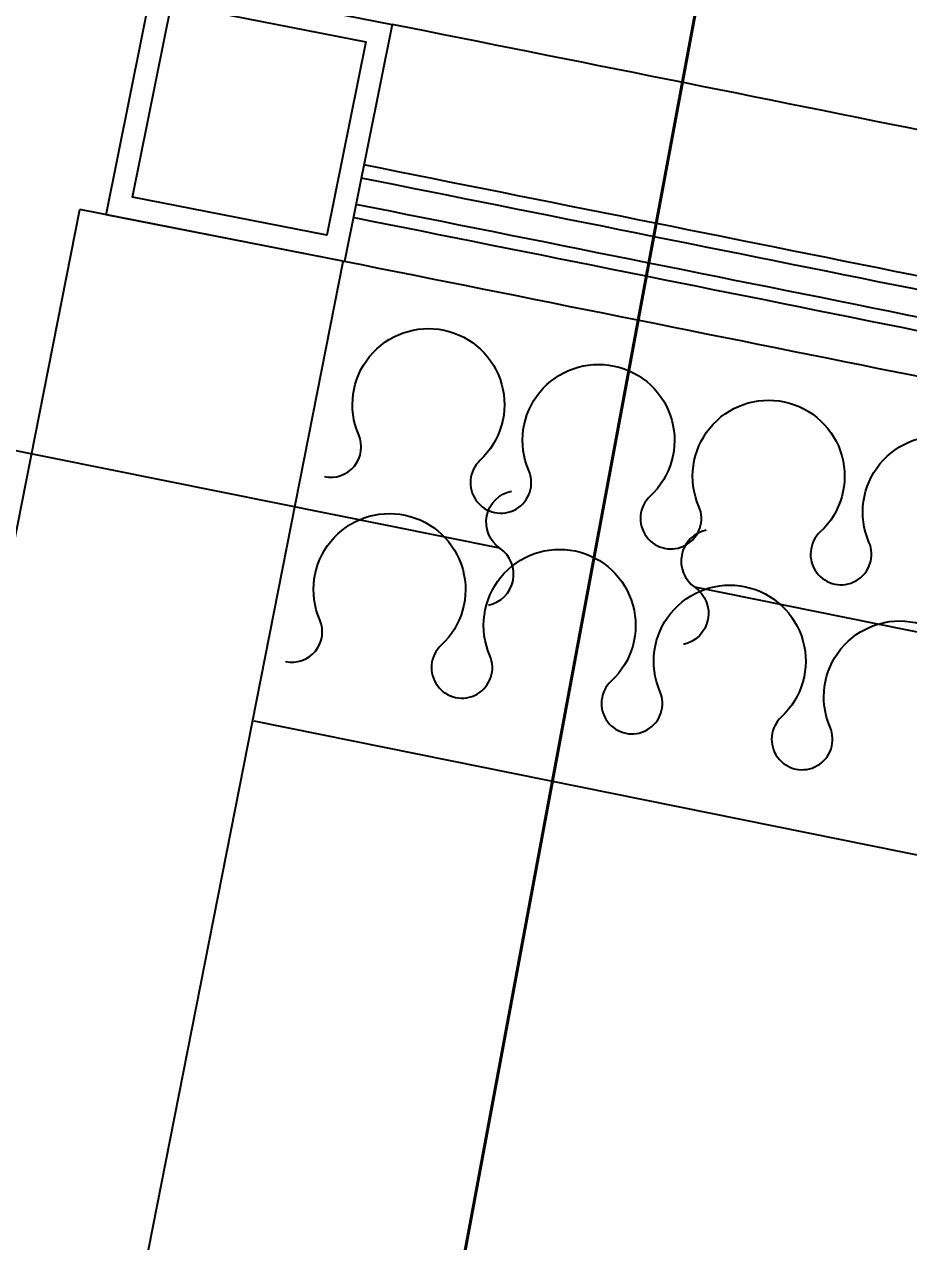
# Model space of a CAD drawing. Extents: x -678889171 to 586587, y -792238163 to 335485.
# Drawn here: x 62287 to 62682, y 44840 to 45383 of the extents above; entities that cross this region are included whole.
import ezdxf
from ezdxf import colors
from ezdxf.entities.mleader import LeaderData, LeaderLine
from ezdxf.math import Vec2, Vec3

# ---------------------------------------------------------------- set-up
doc = ezdxf.new("R2010")
doc.units = 0
doc.header["$MEASUREMENT"] = 0
doc.layers.get('0').update_dxf_attribs({"color": 8})
for name, color, linetype in [('9TH-FURN$0$A-SITE-PATT', 252, 'Continuous'), ('E-CUT-LINE', 1, 'Continuous'), ('E-TEXT', 3, 'Continuous'), ('powr wire', 4, 'Continuous'), ('XR-A-9TH-FLOOR$0$A-ANNO-SYMB', 252, 'Continuous'), ('XR-A-9TH-FLOOR$0$A-SITE-PATT', 252, 'Continuous'), ('XR-A-TYP-4TH TO 10TH (OUTER)$0$A-GLAZ', 252, 'Continuous'), ('XR-A-TYP-4TH TO 10TH (OUTER)$0$A-SITE-PATT', 252, 'Continuous'), ('XR-A-TYP.furn$0$XR-A-TYP-2-4-5-6$0$I-CLNG', 252, 'Continuous'), ('XR-A-TYP.furn$0$XR-A-TYP-2-4-5-6$0$I-EQPM', 252, 'Continuous'), ('XR-Typ22$0$XR-A-TYP-2-4-5-6$0$A-WALL', 252, 'Continuous')]:
    doc.layers.add(name, color=color, linetype=linetype)
doc.styles.get("Standard").update_dxf_attribs({"font": 'arial.ttf'})

# ---------------------------------------------------------------- blocks, each defined once
blk = doc.blocks.new('CW_0.000')
blk.add_lwpolyline([(0, -25.98557292037257, 0.66), (0, 0, -0.66), (0, 25.98557292037257, 0.97)], format="xyb")
blk = doc.blocks.new('XR-A-TYP-4TH TO 10TH (OUTER)$0$corner1')
at = {"layer": 'XR-A-TYP-4TH TO 10TH (OUTER)$0$A-GLAZ'}
for points in [[(67874.8568610968, 8251.716201686475), (67981.067240865, 8229.845902896996), (67958.81949163019, 8124.162235029259), (67852.60911186202, 8146.03253381871)], [(67882.58240911839, 8239.870700102882), (67969.22173928143, 8222.120354875471), (67951.09394360863, 8136.007736612823), (67864.45461344557, 8153.758081840235)]]:
    blk.add_lwpolyline(points, close=True, dxfattribs=at)
blk = doc.blocks.new('XR-A-TYP-4TH TO 10TH (OUTER)')
at = {"layer": 'XR-A-TYP-4TH TO 10TH (OUTER)$0$A-GLAZ', "extrusion": (6.689319979007212e-07, -6.631241455370004e-08, 0.9999999999997741)}
for centre, radius, start, end in [((49130.56857400113, -49189.90687328975, 0.08160821285798853), 82638.65746058729, 78.40266500872501, 78.75083627575827), ((39298.66757161539, -98232.56664283766, -0.07876038965417426), 132593.105789485, 78.50224746959614, 78.7180999391841), ((39298.66757161538, -98232.56664283767, -0.07876038965417426), 132587.105789485, 78.501041749413, 78.7180999391841), ((39298.66757161538, -98232.56664283769, -0.07876038965417426), 132575.105789485, 78.50097273261082, 78.7180999391841), ((39298.66757161537, -98232.5666428377, -0.07876038965417424), 132569.105789485, 78.50213250199141, 78.7180999391841), ((39298.66757161536, -98232.56664283772, -0.07876038965417423), 132549.105789485, 78.5008231533555, 78.7180999391841)]:
    blk.add_arc(centre, radius, start, end, dxfattribs=at)
at = {"layer": 'XR-A-TYP-4TH TO 10TH (OUTER)$0$A-SITE-PATT', "rotation": 0.5152853101483778}
blk.add_blockref('XR-A-TYP-4TH TO 10TH (OUTER)$0$corner1', (-2652.916672012769, 23020.21977246326), dxfattribs=at)
blk = doc.blocks.new('XR-Typ22')
at = {"layer": 'XR-Typ22$0$XR-A-TYP-2-4-5-6$0$A-WALL'}
blk.add_line((65230.08710585523, 31755.20560366726, -0.1592372251412392), (65111.80275477012, 31778.52417065306, -0.0414480576349663), dxfattribs=at)
at = {"layer": 'XR-Typ22$0$XR-A-TYP-2-4-5-6$0$A-WALL', "extrusion": (6.689319979007212e-07, -6.631241455370009e-08, 0.9999999999997741)}
blk.add_line((64545.84287280848, 28287.24995301201), (65229.53674600949, 31755.3141015685), dxfattribs=at)
blk.add_lwpolyline([(64451.19549914206, 28427.56780060404), (65111.8027547836, 31778.52417065313)], dxfattribs=at)
blk = doc.blocks.new('XR-A-TYP.furn$0$XR-A-TYP-2-4-5-6$0$XREF_1BR$0$05BDRAPE')
blk.add_lwpolyline([(-499.9999999464611, -0.007317029360705177, 0.6084162951123453), (-485.6876040540799, 27.64812586541491, -0.6084162951122525), (-450.0052802005411, 96.59608375602733, -0.6084162951122473), (-414.3151123277518, 27.65218589760429, 1.932002826394105), (-385.68717424987, 27.65381441154647, -0.6084162951122525), (-350.0048504171813, 96.60177230215885, -0.6084162951122473), (-314.3146825443803, 27.65787446456263, 1.932002826394105), (-285.6867444664986, 27.65950297851647, -0.6084162951122525), (-250.0044206129714, 96.60746084827879, -0.6084162951122473), (-214.3142527610088, 27.66356301069419, 1.932002826394115), (-185.6863146831388, 27.66519152463637, -0.6084162951122473), (-149.9961468311762, 96.60908936222097, -0.6084162951122525), (-114.3138229776491, 27.66113149245865, 1.932002826394105), (-85.68588489976736, 27.65950297850481, -0.6084162951122473), (-49.9957170269663, 96.60340081610103, -0.6084162951122525), (-14.31339319427769, 27.65544292548866, 0.6084357809803709), (0, 0, -0.6084162951122473)], format="xyb")
blk = doc.blocks.new('XR-A-TYP.furn$0$XR-A-TYP-2-4-5-6$0$XREF_1BR$0$GUEST T1')
at = {"xscale": -0.9651072330830278, "yscale": 0.9651072330830278, "zscale": 0.9651072330830278}
blk.add_blockref('XR-A-TYP.furn$0$XR-A-TYP-2-4-5-6$0$XREF_1BR$0$05BDRAPE', (-482.5536164898367, -46.60651370798587), dxfattribs=at)
blk = doc.blocks.new('XR-A-TYP.furn$0$XR-A-TYP-2-4-5-6$0$XREF_1BR$0$GS-1')
at = {"xscale": -0.8044866682359963, "yscale": 0.8044866682359963, "zscale": 0.8044866682359963, "rotation": 90}
for p in [(-31.14893258635093, 38.24495238425858), (53.25563512649605, 38.24495238425858)]:
    blk.add_blockref('XR-A-TYP.furn$0$XR-A-TYP-2-4-5-6$0$XREF_1BR$0$GUEST T1', p, dxfattribs=at)
blk = doc.blocks.new('XR-A-TYP.furn')
at = {"layer": 'XR-A-TYP.furn$0$XR-A-TYP-2-4-5-6$0$I-EQPM', "extrusion": (-7.243224934800957e-08, 7.25703089488042e-09, 0.9999999999999973)}
blk.add_line((67888.19392842482, 31004.75930239482, -0.002042216533075476), (65189.74522600598, 31549.96317465023, -0.002241627803686842), dxfattribs=at)
at = {"layer": 'XR-A-TYP.furn$0$XR-A-TYP-2-4-5-6$0$I-CLNG', "extrusion": (-8.236321394916357e-08, -3.940141533308191e-08, 0.9999999999999959), "rotation": 258.1119804890251}
blk.add_blockref('XR-A-TYP.furn$0$XR-A-TYP-2-4-5-6$0$XREF_1BR$0$GS-1', (65185.02891548307, 31673.2625373475, -0.008618531046891337), dxfattribs=at)

msp = doc.modelspace()

# ---------------------------------------------------------------- block references
at = {"layer": 'XR-A-9TH-FLOOR$0$A-SITE-PATT'}
msp.add_blockref('XR-A-TYP-4TH TO 10TH (OUTER)', (-2800.434649049275, 13522.11598560929), dxfattribs=at)

# ---------------------------------------------------------------- next in the draw order: block references
at = {"layer": 'XR-A-9TH-FLOOR$0$A-ANNO-SYMB'}
msp.add_blockref('XR-Typ22', (-2800.434649049275, 13522.11598560929), dxfattribs=at)

# ---------------------------------------------------------------- next in the draw order: block references
at = {"layer": '9TH-FURN$0$A-SITE-PATT'}
msp.add_blockref('XR-A-TYP.furn', (-2800.434649049275, 13522.11598560929), dxfattribs=at)

# ---------------------------------------------------------------- next in the draw order: linework, layer by layer
at = {"color": 240, "true_color": 0xed1f24}
for p, q in [((62499.08680965644, 45149.37832426315, -0.00049714328359953), (62259.37391083073, 45197.59393980609, -0.0005450793336022608)), ((64918.04043838326, 44662.83238222072, -1.341844997992383e-05), (62586.14024300661, 45131.86848272077, -0.0004797349682588631))]:
    msp.add_line(p, q, dxfattribs=at)
at = {"layer": 'powr wire', "color": 4, "lineweight": 40}
msp.add_line((62674.45537320132, 45861.70013806254, -0.0003830896449634087), (62293.69008414782, 43815.02182779343), dxfattribs=at)

# ---------------------------------------------------------------- next in the draw order: block references
at = {"layer": 'E-CUT-LINE'}
for p, rotation in [((62499.08680965644, 45149.37832426315, -0.00049714328359953), 348.6273307556783), ((62586.14024300661, 45131.86848272077, -0.0004797349682588631), 168.6273307556783)]:
    msp.add_blockref('CW_0.000', p, dxfattribs=dict(at, rotation=rotation))

# ---------------------------------------------------------------- next in the draw order: leaders
at = {"layer": 'E-TEXT', "color": 30}
ml = msp.add_multileader_mtext('Standard', dxfattribs=at)
ml.set_content('\\C30;CT11/DP-T-8 {\\A1;3(1x3)mm\\H0.7x;\\S2^ ;\\H1.42857x; \\P∅ 25 mm PVC CONDUIT}', color=3)
ml.set_leader_properties(color=30)
ml.build(insert=Vec2(0, 0))
ml.multileader.update_dxf_attribs({"text_right_attachment_type": 6, "dogleg_length": 0.2763936738358556, "arrow_head_size": 153.5520410199195, "scale": 2})
ctx = ml.context
ctx.base_point, ctx.scale, ctx.char_height, ctx.arrow_head_size, ctx.landing_gap_size, ctx.plane_origin, ctx.plane_x_axis, ctx.plane_y_axis = Vec3(59679.17851274821, 45969.02004570215, -0.02180476688304281), 2, 153.5520410199195, 153.5520410199195, 3.071040820398391, Vec3(59523.03405425229, 55792.41733772064, -0.02176472190460836), Vec3(0.9856555294567461, -0.1687695981252006, 3.477911888746864e-09), Vec3(0.1687695981252006, 0.9856555294567461, 4.799668914001103e-09)
ctx.right_attachment = 6
notes = []
notes.append((ctx, [(1, (1, 1, 0), (62040.08840999007, 45458.85568683688, -0.02179687524905657), (-0.9856555294567461, 0.1687695981252006, -3.477911888746864e-09), 0.5527873476717114, [(1, [(62186.42055239901, 46216.03034137376, -0.02179311746293646)], 0, [])])]))
ctx.mtext.insert, ctx.mtext.text_direction, ctx.mtext.rotation, ctx.mtext.width, ctx.mtext.defined_height, ctx.mtext.flow_direction, ctx.mtext.extrusion = Vec3(59695.68443895807, 46047.22202499085, -0.02180437287229912), Vec3(0.9856555294567461, -0.1687695981252006, 3.477911888746863e-09), 6.113604080006546, 2795.482847265886, 658.284121162635, 5, Vec3(-4.238061277856671e-09, -4.143854412868104e-09, 1)
for ctx, leaders in notes:
    for number, flags, end, landing, length, lines in leaders:
        leader = LeaderData()
        leader.index, (leader.has_last_leader_line, leader.has_dogleg_vector, leader.attachment_direction) = number, flags
        leader.last_leader_point, leader.dogleg_vector, leader.dogleg_length = Vec3(end), Vec3(landing), length
        for number, points, colour, breaks in lines:
            line = LeaderLine()
            line.index, line.vertices, line.color, line.breaks = number, Vec3.list(points), colors.encode_raw_color(colour), breaks
            leader.lines.append(line)
        ctx.leaders.append(leader)

doc.saveas('drawing.dxf')
